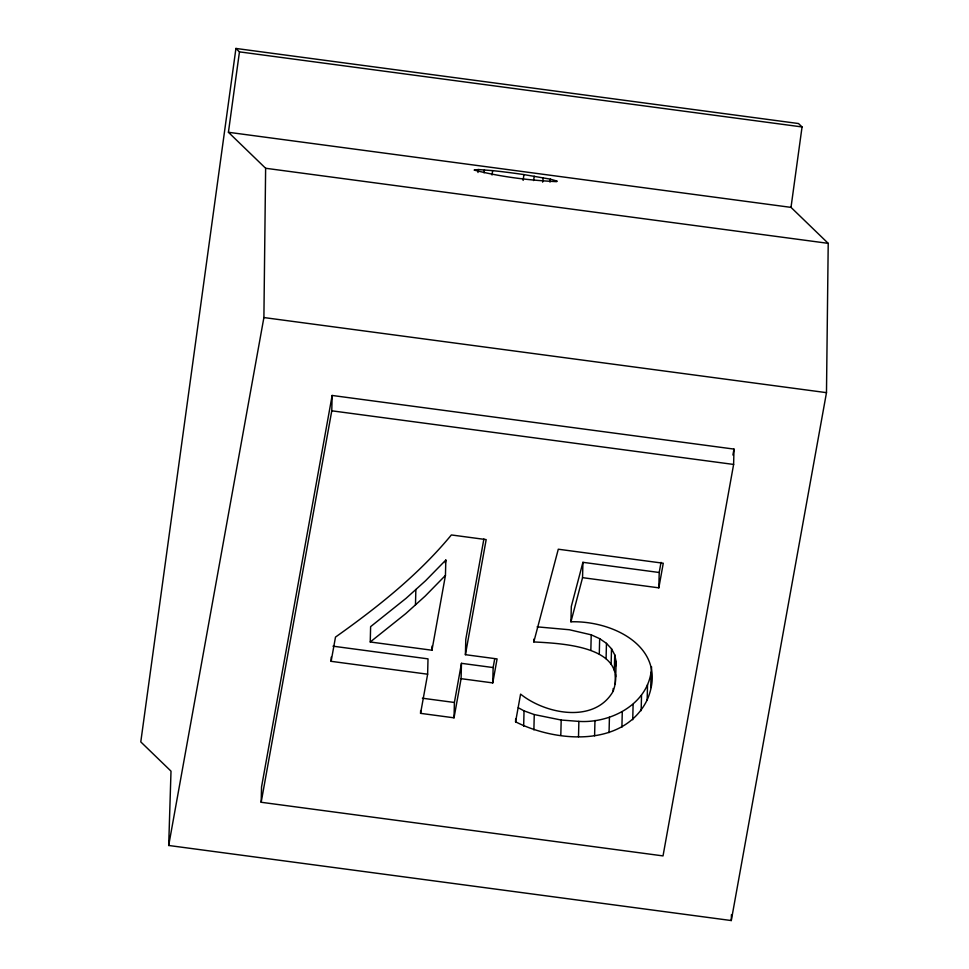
<?xml version="1.0" encoding="UTF-8"?>
<svg xmlns="http://www.w3.org/2000/svg" width="969" height="969" viewBox="0 0 969 969"><rect width="100%" height="100%" fill="white"/><g stroke="black" fill="none" stroke-linecap="round" stroke-linejoin="round"><path stroke-width="1.45" d="M168.691 845.477L263.895 317.553L265.627 168.267L228.418 132.281L239.452 51.866L235.927 48.45L140.784 741.903L171.004 771.142L168.691 845.477L731.28 920.55L826.484 392.651L828.216 243.352L791.007 207.378L228.418 132.281M261.17 802.271L261.545 786.925L332.149 395.461L733.993 449.095L733.618 464.442L663.026 855.906L261.17 802.271L331.773 410.808L332.149 395.461M461.087 678.675L492.761 682.903L493.136 667.556L461.462 663.329L461.087 678.675L454.025 717.823L420.57 713.354L427.632 674.206L331.132 661.33L331.228 657.139M370.243 641.987L370.618 626.64L406.12 598.285L425.597 580.71L445.825 560.058L445.449 575.404L431.956 650.223L370.243 641.987L405.745 613.631L425.221 596.056L445.449 575.404M415.483 604.838L415.858 589.503M420.57 713.354L420.643 710.568M427.632 674.206L428.007 658.859L332.985 646.178M431.956 650.223L432.065 646.032M454.025 717.823L454.4 702.477L461.462 663.329M492.761 682.903L497.085 658.908L465.411 654.681L465.786 639.346L483.882 539.006M570.935 621.807L582.551 577.657L658.835 587.844L659.211 572.497L582.926 562.323L571.31 606.461L570.935 621.807C614.455 620.439 669.276 648.697 647.159 699.969C623.539 747.777 556.121 742.327 515.581 721.832L515.653 719.046M523.66 726.205L524.035 710.858L518.27 707.745M515.581 721.832L520.583 694.119C545.474 714.129 594.421 723.855 613.135 691.321C629.256 645.778 560.918 643.464 533.81 641.926L533.871 639.128M533.883 729.911L534.258 714.565L524.035 710.858M560.809 735.386L561.184 720.04L534.258 714.565M578.505 736.719L578.881 721.384C611.79 723.528 650.175 703.009 651.568 666.842M582.551 577.657L582.926 562.323M590.848 650.175L591.223 634.828L569.397 629.753L537.117 626.846M594.591 735.798L594.966 720.464M599.29 654.002L599.666 638.656L591.223 634.828M606.085 658.69L606.461 643.355L599.666 638.656M609.053 732.625L609.428 717.278M611.136 664.128L611.512 648.782L606.461 643.355M613.135 691.321L613.195 688.523M614.346 670.173L614.721 654.826L611.512 648.782M615.279 684.102L615.521 674.339M615.727 676.834L616.102 661.488L614.721 654.826M621.904 727.174L622.28 711.84M632.733 719.773L633.108 704.427M641.151 710.701L641.526 695.367M647.159 699.969L647.522 684.623M650.744 687.566L651.12 672.22M731.28 920.55L731.462 914.603M615.836 665.848L616.102 661.488M477.983 172.506L478.395 169.539L492.64 170.641A42.042 2.18 7.8 0 1 523.914 174.59L550.392 179.156L557.284 181.179L556.557 181.651C528.904 180.295 500.961 176.927 474.144 170.084L478.395 169.539M484.052 172.833L484.452 169.89M492.034 175.014L492.64 170.641M523.127 180.391L523.914 174.59M533.604 180.561L534.21 176.188M542.64 182.148L543.234 177.739M549.98 182.124L550.392 179.156M791.007 207.378L802.053 126.951L798.517 123.535L235.927 48.45M331.132 661.33L335.492 637.093C377.535 607.248 418.414 574.896 451.372 534.949L486.172 539.6L465.411 654.681M445.292 562.989L445.825 560.058M493.136 667.556L494.662 659.09M659.211 572.497L661.028 562.371M658.835 587.844L663.268 563.231L558.289 549.217L533.81 641.926M732.915 455.042L733.993 449.095M561.184 720.04L578.881 721.384M239.452 51.866L802.053 126.951M265.627 168.267L828.216 243.352M263.895 317.553L826.484 392.651M331.773 410.808L733.618 464.442M422.399 698.213L454.4 702.477"/></g></svg>
